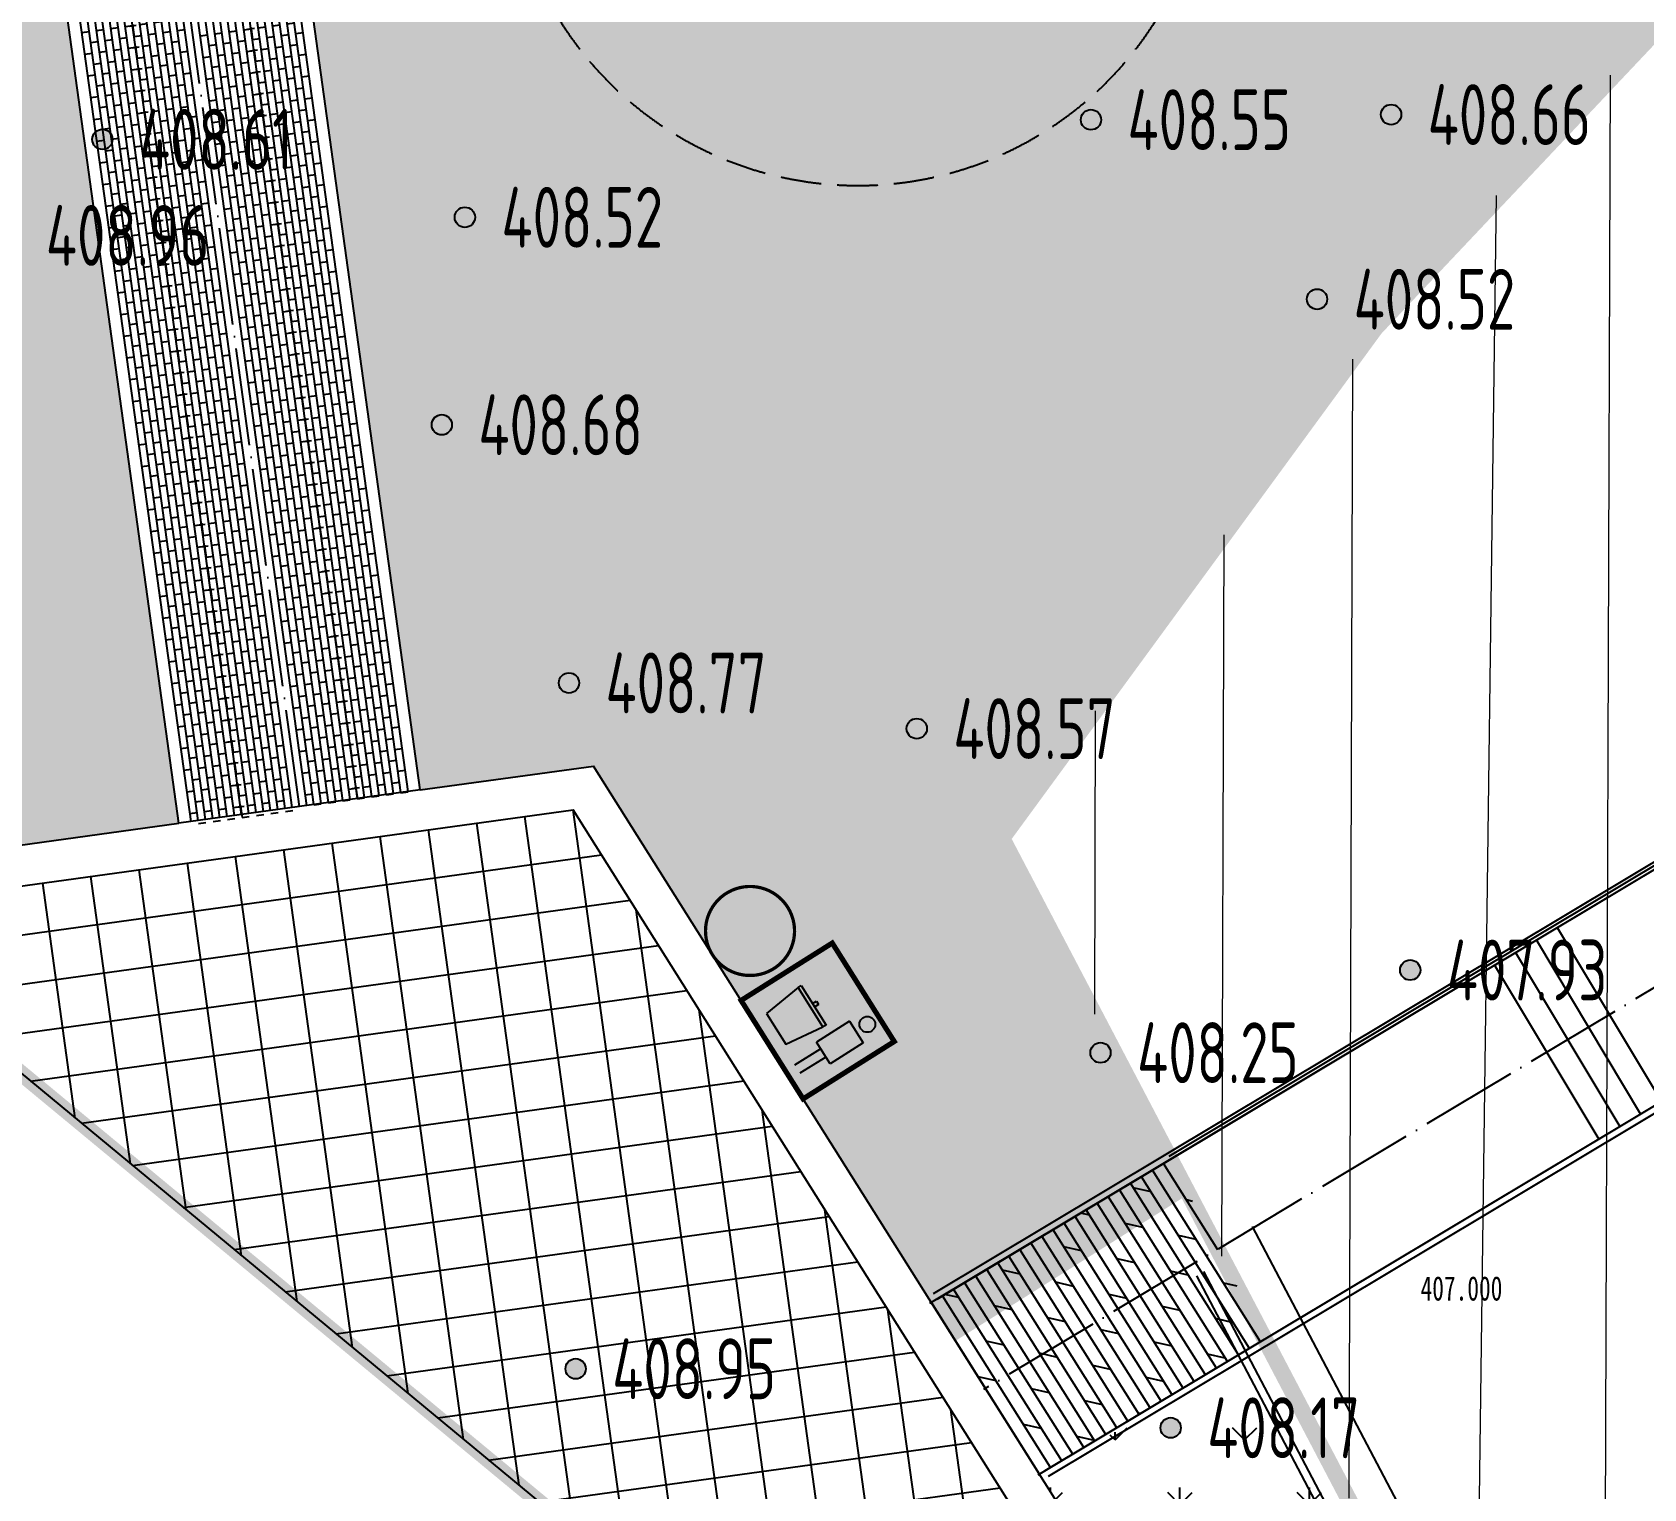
# Model space of a CAD drawing. Header units: millimetres. Extents: x 387826 to 388039216, y 3325062 to 3325368396.
# Drawn here: x 387562278 to 387582141, y 3324800474 to 3324818432 of the extents above; entities that cross this region are included whole.
import ezdxf
from ezdxf.enums import TextEntityAlignment as Align

# ---------------------------------------------------------------- set-up
doc = ezdxf.new("R2010")
doc.units = ezdxf.units.MM
doc.header["$LTSCALE"] = 1000
doc.header["$MEASUREMENT"] = 0
for name, pattern in [('000-Earth-MSCQ（不打印）$0$DIVIDE2', [0.625, 0.25, -0.125, 0, -0.125, 0, -0.125]), ('000-古城墙保护(不打印)$0$DASH', [0.35, 0.25, -0.1]), ('ACAD_ISO04W100', [30, 24, -3, 0, -3]), ('DASH', [0.35, 0.25, -0.1]), ('DIVIDE2', [0.625, 0.25, -0.125, 0, -0.125, 0, -0.125])]:
    doc.linetypes.add(name, pattern=pattern)
for name, color, linetype in [('0 Plan-Furniture', 215, 'Continuous'), ('0 Plan-Green C2', 75, 'DASH'), ('0 Plan-Green Hatch', 76, 'Continuous'), ('0 Plan-Hatch 1', 8, 'Continuous'), ('0 Plan-Pavedivide', 15, 'Continuous'), ('0 Plan-Road 2', 40, 'Continuous'), ('0 Plan-Wall 1', 32, 'Continuous'), ('0-SITE', 7, 'Continuous'), ('000-Earth-MSCQ（不打印）$0$0-SITE', 7, 'Continuous'), ('000-Earth-MSCQ（不打印）$0$0NT-Redline', 1, '000-Earth-MSCQ（不打印）$0$DIVIDE2'), ('000-Earth-MSCQ（不打印）$0$GCD', 251, 'Continuous'), ('000-Earth-MSCQ（不打印）$0$RD-红线', 7, 'Continuous'), ('000-古城墙保护(不打印)$0$0-文物遗址', 8, 'Continuous'), ('000-古城墙保护(不打印)$0$PUB_TEXT', 2, 'Continuous'), ('0NT-Center', 1, 'ACAD_ISO04W100'), ('0NT-Redline', 1, 'DIVIDE2')]:
    doc.layers.add(name, color=color, linetype=linetype)
doc.layers.add('000-古城墙保护(不打印)$0$0-中实线', color=5, linetype='Continuous', lineweight=30)
doc.layers.add('000-古城墙保护(不打印)$0$0-遗址公园', color=8, linetype='Continuous', lineweight=5)
doc.layers.add('0NT-辅助线（不打印）', color=157, linetype='Continuous', plot=False)
doc.styles.add('000-Earth-MSCQ（不打印）$0$HZ', font='gbenor.shx', dxfattribs={"width": 0.8, "bigfont": 'hztxt.shx'})
doc.styles.add('000-古城墙保护(不打印)$0$_TCH_DIM', font='', dxfattribs={"width": 0.75})
doc.styles.get('000-古城墙保护(不打印)$0$_TCH_DIM').set_extended_font_data('SimSun')
pattern_1 = [(90, (387910883.5935059, 3325096422.695915), (-798.2363799999999, 798.23638), [211.664528, -1384.80812]), (45, (387910883.5935059, 3325096422.695915), (-798.2369240652082, 798.2369240652083), [211.664528, -917.2129199999998]), (135, (387910883.5935059, 3325096422.695915), (-798.2369240652083, -798.2369240652082), [211.664528, -917.2129199999998])]

# ---------------------------------------------------------------- blocks, each defined once
blk = doc.blocks.new('GZF')
at = {"layer": '0 Plan-Hatch 1', "ltscale": 10}
for p, q in [((0, 630.0000009536743), (0, 540.0000004768372)), ((-135, 540.0000009536743), (-135, 450.0000004768372)), ((0, 450.0000009536743), (0, 360.0000004768372)), ((-135, 360.0000009536743), (-135, 270.0000004768372)), ((0, 270.0000009536743), (0, 180.0000004768372)), ((-135, 180.0000009536743), (-135, 90.00000047683716)), ((-135, 9.5367431640625e-07), (-135, -89.99999952316284)), ((0, 90.00000095367432), (0, 4.76837158203125e-07)), ((-135, -179.9999990463257), (-135, -269.9999995231628)), ((-135, -359.9999990463257), (-135, -449.9999995231628)), ((0, -269.9999990463257), (0, -359.9999995231628)), ((-135, -539.9999990463257), (-135, -629.9999995231628)), ((0, -449.9999990463257), (0, -539.9999995231628))]:
    blk.add_line(p, q, dxfattribs=at)
at = {"layer": '0NT-辅助线（不打印）', "ltscale": 10}
for p, q in [((0, 4.76837158203125e-07), (-135.0000000596046, 4.291534423828125e-06)), ((0, 44.99999952316284), (0, -45)), ((0, -89.99999904632568), (0, -179.9999995231628))]:
    blk.add_line(p, q, dxfattribs=at)
blk.add_circle((0, 9.5367431640625e-07), 9.101957738399506, dxfattribs=at)
blk = doc.blocks.new('000-Earth-MSCQ（不打印）$0$gc200')
h = blk.add_hatch(color=256)
edge = h.paths.add_edge_path()
edge.add_arc((0, -5.551115123125783e-17), 0.2500000000000001, 0, 360)
blk.add_circle((0, -5.551115123125783e-17), 0.2500000000000001)
blk = doc.blocks.new('000-古城墙保护(不打印)')
at = {"layer": '000-古城墙保护(不打印)$0$0-遗址公园', "ltscale": 10}
h = blk.add_hatch(dxfattribs=at)
h.set_pattern_fill('ANSI31', color=256, scale=1000, angle=45)
h.set_pattern_definition([(90, (0, 0), (-1587.5, 3.410605131648481e-13), [])])
h.paths.add_polyline_path([(387757359.0947723, 3325075809.713597), (387738724.4244739, 3325053061.984234), (387736658.1743807, 3325052379.78923), (387732792.6573083, 3325048405.001884), (387731947.0142126, 3325045521.987648), (387727149.4825557, 3325038560.592924), (387719871.0797174, 3325030254.454775), (387713118.2314355, 3325024325.69877), (387708971.7085958, 3325021538.001345), (387707653.8317035, 3325021090.344965), (387703723.9723286, 3325018966.972815), (387699100.568572, 3325013213.602733), (387687666.4612417, 3324991573.488757), (387692670.727551, 3324988471.826824), (387679274.3591145, 3324966056.084505), (387674562.7421811, 3324955273.126987), (387666293.4541245, 3324933025.957672), (387659029.9602896, 3324926312.71594), (387654773.5217602, 3324915935.552797), (387653675.5063087, 3324913098.933503), (387637326.4545517, 3324880090.8987), (387635096.1587876, 3324877614.537973), (387623173.1089031, 3324853940.873659), (387618974.5280727, 3324854570.405108), (387618467.4666205, 3324854646.433447), (387616794.0523977, 3324854897.343677), (387614410.7432887, 3324846804.212917), (387608979.9761084, 3324853035.612696), (387591571.0079994, 3324839024.665925), (387597082.2925069, 3324832681.257929), (387596624.9883792, 3324831149.830627), (387596217.2465154, 3324828960.946196), (387596137.9493979, 3324826850.101176), (387592355.8457829, 3324826109.515459), (387589540.6215926, 3324824522.451866), (387587163.8655038, 3324822803.372842), (387586055.6074455, 3324821918.786967), (387585231.4443963, 3324821255.000857), (387584550.0445382, 3324820637.821306), (387583346.0658892, 3324819564.06669), (387582101.748941, 3324818264.712243), (387581660.7870961, 3324817834.250378), (387580072.9664811, 3324816151.399981), (387578832.7454951, 3324814781.869411), (387574234.0934268, 3324808493.876336), (387581064.1902614, 3324795503.282484), (387625164.6542816, 3324801283.597979), (387647357.6289114, 3324804778.450835), (387650612.9223155, 3324805405.261792), (387669114.9930122, 3324840920.415754), (387680400.2783, 3324864357.77844), (387687151.7701302, 3324878135.082248), (387696416.7806178, 3324893470.850236), (387704777.6824126, 3324910959.142838), (387717019.7699698, 3324940445.653564), (387740572.7504223, 3324978958.777964), (387755268.3394005, 3325000951.822409), (387771548.7019364, 3325023669.528487), (387793342.0856335, 3325051694.76609), (387797120.7662015, 3325056480.602365), (387804700.2713755, 3325067831.608256), (387805755.9865897, 3325069417.217034), (387833928.9732663, 3325110050.599823), (387835462.2759447, 3325113721.162718), (387834644.166247, 3325114126.806136), (387838641.1926514, 3325123620.01257), (387831833.5364649, 3325125881.193801), (387835204.3103971, 3325131614.601018), (387828520.3367395, 3325134527.940866), (387822745.7363685, 3325138082.078876), (387820720.6784263, 3325136746.002098), (387818437.9572816, 3325135239.926322), (387814960.6972696, 3325132945.727099), (387810414.9791779, 3325129946.589023), (387806089.169805, 3325135647.314827), (387803914.3516228, 3325131741.76694), (387790508.0000313, 3325108476.776886), (387782804.3222916, 3325111884.500767), (387777519.6903973, 3325113033.773239), (387770432.0206335, 3325107829.881072), (387767032.2047279, 3325098401.675082), (387768071.4313482, 3325098008.812484), (387766664.4412394, 3325095979.536411), (387763567.2492012, 3325091306.558766), (387765030.6402054, 3325091176.180011)])
at = {"layer": '000-古城墙保护(不打印)$0$0-中实线', "color": 3, "linetype": '000-古城墙保护(不打印)$0$DASH', "lineweight": -2, "flags": 128}
blk.add_lwpolyline([(387757359.0947723, 3325075809.713597, 100, 100, 0), (387738724.4244739, 3325053061.984234, 100, 100, 0), (387736658.1743807, 3325052379.78923, 100, 100, 0), (387732792.6573083, 3325048405.001884, 100, 100, 0), (387731947.0142126, 3325045521.987648, 100, 100, 0), (387727149.4825557, 3325038560.592924, 100, 100, 0), (387719871.0797174, 3325030254.454775, 100, 100, 0), (387713118.2314355, 3325024325.69877, 100, 100, 0), (387708971.7085958, 3325021538.001345, 100, 100, 0), (387707653.8317035, 3325021090.344965, 100, 100, 0), (387703723.9723286, 3325018966.972815, 100, 100, 0), (387699100.568572, 3325013213.602733, 100, 100, 0), (387687666.4612417, 3324991573.488757, 100, 100, 0), (387692670.727551, 3324988471.826824, 100, 100, 0), (387679274.3591145, 3324966056.084505, 100, 100, 0), (387674562.7421811, 3324955273.126987, 100, 100, 0), (387666293.4541245, 3324933025.957672, 100, 100, 0), (387659029.9602896, 3324926312.71594, 100, 100, 0), (387654773.5217602, 3324915935.552797, 100, 100, 0), (387653675.5063087, 3324913098.933503, 100, 100, 0), (387637326.4545517, 3324880090.8987, 100, 100, 0), (387635096.1587448, 3324877614.537993, 100, 100, 0), (387635096.1587876, 3324877614.537973, 100, 100, 0), (387623173.1089031, 3324853940.873659, 100, 100, 0), (387618974.5280727, 3324854570.405108, 100, 100, 0), (387618467.4666205, 3324854646.433447, 100, 100, 0), (387616794.0523977, 3324854897.343677, 100, 100, 0), (387614410.7432887, 3324846804.212917, 100, 100, 0), (387608979.9761084, 3324853035.612696, 100, 100, 0), (387591571.0079994, 3324839024.665925, 100, 100, 0), (387597082.2925069, 3324832681.257929, 100, 100, 0), (387596624.9883792, 3324831149.830627, 100, 100, 0), (387596217.2465154, 3324828960.946196, 100, 100, 0), (387596137.9493979, 3324826850.101176, 100, 100, 0), (387592355.8457829, 3324826109.515459, 100, 100, 0), (387589540.6215926, 3324824522.451866, 100, 100, 0), (387587163.8655038, 3324822803.372842, 100, 100, 0), (387586055.6074455, 3324821918.786967, 100, 100, 0), (387585231.4443963, 3324821255.000857, 100, 100, 0), (387584550.0445382, 3324820637.821306, 100, 100, 0), (387583346.0658892, 3324819564.06669, 100, 100, 0), (387582101.748941, 3324818264.712243, 100, 100, 0), (387581660.7870961, 3324817834.250378, 100, 100, 0), (387580072.9664811, 3324816151.399981, 100, 100, 0), (387578832.7454951, 3324814781.869411, 100, 100, 0), (387574234.0934268, 3324808493.876336, 100, 100, 0), (387581064.1902614, 3324795503.282484, 100, 100, 0), (387581064.1902614, 3324795503.282484, 100, 100, 0), (387581064.1902614, 3324795503.282484, 100, 100, 0), (387581064.1902614, 3324795503.282484, 100, 100, 0), (387581064.1902614, 3324795503.282484, 100, 100, 0), (387581064.1902614, 3324795503.282484, 100, 100, 0), (387581064.1902614, 3324795503.282484, 100, 100, 0), (387581064.1902614, 3324795503.282484, 100, 100, 0), (387581064.1902614, 3324795503.282484, 100, 100, 0), (387625164.6542816, 3324801283.597979, 100, 100, 0), (387625164.6542816, 3324801283.597979, 100, 100, 0), (387625164.6542816, 3324801283.597979, 100, 100, 0), (387625164.6542816, 3324801283.597979, 100, 100, 0), (387625164.6542816, 3324801283.597979, 100, 100, 0), (387625164.6542816, 3324801283.597979, 100, 100, 0), (387625164.6542816, 3324801283.597979, 100, 100, 0), (387647357.6289114, 3324804778.450835, 100, 100, 0), (387650612.9223155, 3324805405.261792, 100, 100, 0), (387669114.9930122, 3324840920.415754, 100, 100, 0), (387680400.2783, 3324864357.77844, 100, 100, 0), (387687151.7701302, 3324878135.082248, 100, 100, 0), (387696416.7806178, 3324893470.850236, 100, 100, 0), (387704777.6824126, 3324910959.142838, 100, 100, 0), (387717019.7699698, 3324940445.653564, 100, 100, 0), (387740572.7504223, 3324978958.777964, 100, 100, 0), (387755268.3394005, 3325000951.822409, 100, 100, 0), (387771548.7019364, 3325023669.528487, 100, 100, 0), (387793342.0856335, 3325051694.76609, 100, 100, 0), (387797120.7662015, 3325056480.602365, 100, 100, 0), (387804700.2713755, 3325067831.608256, 100, 100, 0), (387805755.9865897, 3325069417.217034, 100, 100, 0), (387833928.9732663, 3325110050.599823, 100, 100, 0), (387835462.2759447, 3325113721.162718, 100, 100, 0), (387834644.166247, 3325114126.806136, 100, 100, 0), (387838641.1926514, 3325123620.01257, 100, 100, 0), (387831833.5364649, 3325125881.193801, 100, 100, 0), (387835204.3103971, 3325131614.601018, 100, 100, 0), (387828520.3367395, 3325134527.940866, 100, 100, 0), (387822745.7363685, 3325138082.078876, 100, 100, 0), (387820720.6784263, 3325136746.002098, 100, 100, 0), (387818437.9572816, 3325135239.926322, 100, 100, 0), (387814960.6972696, 3325132945.727099, 100, 100, 0), (387810414.9791779, 3325129946.589023, 100, 100, 0), (387806089.169805, 3325135647.314827, 100, 100, 0), (387803914.3516228, 3325131741.76694, 100, 100, 0), (387790508.0000313, 3325108476.776886, 100, 100, 0), (387782804.3222916, 3325111884.500767, 100, 100, 0), (387777519.6903973, 3325113033.773239, 100, 100, 0), (387777519.6903973, 3325113033.773239, 100, 100, 0), (387770432.0206335, 3325107829.881072, 100, 100, 0), (387767032.2047279, 3325098401.675082, 100, 100, 0), (387768071.4313482, 3325098008.812484, 100, 100, 0), (387766664.4412394, 3325095979.536411, 100, 100, 0), (387763567.2492012, 3325091306.558766, 100, 100, 0), (387765030.6402054, 3325091176.180011, 100, 100, 0), (387757359.0947688, 3325075809.7136, 0, 0, 0)], format="xyseb", dxfattribs=at)
at = {"layer": '000-古城墙保护(不打印)$0$0-文物遗址'}
for p, q in [((387594591.6436628, 3324815539.497272), (387576286.7612661, 3324804570.028125)), ((387594354.1628211, 3324815443.815885), (387573384.2796019, 3324802877.305922)), ((387594434.3399312, 3324815398.598217), (387573425.7201065, 3324802808.874774)), ((387581074.6428599, 3324807392.603877), (387582359.7225891, 3324805248.176194)), ((387585638.34263, 3324807212.937322), (387574760.550558, 3324800694.260941)), ((387580817.3115379, 3324807238.39431), (387582102.3912671, 3324805093.966626)), ((387585610.8434954, 3324807103.193084), (387574801.6731094, 3324800625.639255)), ((387580559.980216, 3324807084.184742), (387581845.0599452, 3324804939.757059)), ((387580302.648894, 3324806929.975174), (387581587.7286232, 3324804785.547491))]:
    blk.add_line(p, q, dxfattribs=at)
at = {"layer": '000-古城墙保护(不打印)$0$0-文物遗址', "elevation": 60.08985425031995}
for points in [[(387576626.764903, 3324803100.508938), (387580834.7929778, 3324795096.993767), (387625006.001571, 3324800886.581861), (387650553.8851675, 3324805110.055647), (387656932.8890018, 3324817364.328588), (387655815.5976285, 3324818072.502784)], [(387576712.6758493, 3324803151.992332), (387580890.8803262, 3324795205.200551), (387624991.3443465, 3324800985.516046), (387650488.2622358, 3324805200.564385), (387656801.7791853, 3324817329.034899), (387655765.2028734, 3324817992.994613)]]:
    blk.add_lwpolyline(points, dxfattribs=at)
at = {"layer": '000-古城墙保护(不打印)$0$0-文物遗址'}
blk.add_lwpolyline([(387577315.5405161, 3324803707.491236), (387581344.6270036, 3324796044.316405), (387625091.3681591, 3324801778.268901), (387650333.4575124, 3324805951.190008), (387656319.5400379, 3324817450.648389)], dxfattribs=at)
at = {"layer": '000-古城墙保护(不打印)$0$PUB_TEXT', "color": 7, "style": '000-古城墙保护(不打印)$0$_TCH_DIM', "width": 0.7058823529411765}
blk.add_text('407.000', height=300, dxfattribs=at).set_placement((387579389.6108669, 3324802794.75298))
blk = doc.blocks.new('000-Earth-MSCQ（不打印）')
at = {"layer": '000-Earth-MSCQ（不打印）$0$0NT-Redline', "ltscale": 2, "const_width": 200, "flags": 128}
blk.add_lwpolyline([(387727149.4825557, 3325038560.592924), (387731947.0142126, 3325045521.987648), (387732792.6573083, 3325048405.001884), (387736658.1743807, 3325052379.78923), (387738724.4244739, 3325053061.984234), (387755596.1018205, 3325073700.059758), (387757359.0947688, 3325075809.7136), (387765030.6402072, 3325091176.180011), (387763567.2492012, 3325091306.558766), (387766674.337022, 3325095972.792977), (387768081.4052746, 3325098002.014859), (387742438.6760667, 3325107400.763708), (387733961.5785927, 3325100494.698361), (387710761.231333, 3325103572.736491), (387709168.3897078, 3325096153.148317), (387707062.2413754, 3325086342.534989), (387667982.0617363, 3325089797.858), (387659067.3069954, 3324989865.874971, -0.3880352161093213), (387611315.7347962, 3324946127.482426), (387565969.8755592, 3324946071.837695), (387555981.1851755, 3324936058.587022), (387556068.3119223, 3324865034.573729), (387556222.5907296, 3324859820.499155), (387559227.6760936, 3324808007.561276), (387571720.0951502, 3324797668.302474), (387579380.5094883, 3324798671.636723), (387574232.9176292, 3324808494.544042), (387578831.8118677, 3324814782.360008), (387583345.3164175, 3324819564.383466), (387587163.2407904, 3324822803.542583), (387589540.0630832, 3324824522.530071), (387592355.3483933, 3324826109.485243), (387596137.4805197, 3324826849.925302), (387597082.0482001, 3324832681.045681), (387591571.0080042, 3324839024.665925), (387608980.5156887, 3324853034.942226), (387614410.7432887, 3324846804.212917), (387614513.8871819, 3324846802.658479), (387616794.6636751, 3324854896.372271), (387623173.6833379, 3324853939.656582), (387635096.1587876, 3324877614.537973), (387637326.4545873, 3324880090.89868), (387648092.625536, 3324901769.250156), (387653675.5063087, 3324913098.933503), (387659029.9602896, 3324926312.71594), (387666293.4541628, 3324933025.957657), (387674562.7421811, 3324955273.126987), (387674698.8546848, 3324955833.61237), (387679274.3591145, 3324966056.084505), (387692670.727551, 3324988471.826824), (387687672.3361686, 3324991569.787791), (387699107.2769016, 3325013209.461398), (387703730.9022322, 3325018962.653418), (387707660.8433574, 3325021085.874216), (387708978.7375107, 3325021533.479846), (387713125.3676936, 3325024321.017564), (387719878.4443215, 3325030249.513507)], format="xyb", close=True, dxfattribs=at)
at = {"layer": '000-Earth-MSCQ（不打印）$0$RD-红线', "color": 1, "ltscale": 10, "flags": 128}
blk.add_lwpolyline([(387559227.6760303, 3324808007.561317), (387571822.2941163, 3324797583.718238)], dxfattribs=at)
at = {"layer": '000-Earth-MSCQ（不打印）$0$0-SITE', "ltscale": 10}
blk.add_blockref('000-古城墙保护(不打印)', (0, 0), dxfattribs=at)
at = {"layer": '000-Earth-MSCQ（不打印）$0$GCD', "linetype": 'Continuous'}
ref = blk.add_blockref('000-Earth-MSCQ（不打印）$0$gc200', (387575327.2, 3324817353.2), dxfattribs=dict(at, xscale=500, yscale=500, zscale=500))
ref.add_attrib('height', '408.55', dxfattribs={"linetype": 'Continuous', "height": 750, "style": '000-Earth-MSCQ（不打印）$0$HZ', "width": 0.8}).set_placement((387575777.2, 3324817353.2), align=Align.MIDDLE_LEFT)
ref = blk.add_blockref('000-Earth-MSCQ（不打印）$0$gc200', (387579026.7, 3324817416.3), dxfattribs=dict(at, xscale=500, yscale=500, zscale=500))
ref.add_attrib('height', '408.66', dxfattribs={"linetype": 'Continuous', "height": 750, "style": '000-Earth-MSCQ（不打印）$0$HZ', "width": 0.8}).set_placement((387579476.7, 3324817416.3), align=Align.MIDDLE_LEFT)
ref = blk.add_blockref('000-Earth-MSCQ（不打印）$0$gc200', (387563143, 3324817111.2), dxfattribs=dict(at, xscale=500, yscale=500, zscale=500))
ref.add_attrib('height', '408.61', dxfattribs={"linetype": 'Continuous', "height": 750, "style": '000-Earth-MSCQ（不打印）$0$HZ', "width": 0.8}).set_placement((387563593, 3324817111.2), align=Align.MIDDLE_LEFT)
ref = blk.add_blockref('000-Earth-MSCQ（不打印）$0$gc200', (387567611.2, 3324816150.1), dxfattribs=dict(at, xscale=500, yscale=500, zscale=500))
ref.add_attrib('height', '408.52', dxfattribs={"linetype": 'Continuous', "height": 750, "style": '000-Earth-MSCQ（不打印）$0$HZ', "width": 0.8}).set_placement((387568061.2, 3324816150.1), align=Align.MIDDLE_LEFT)
ref = blk.add_blockref('000-Earth-MSCQ（不打印）$0$gc200', (387561995.4, 3324815927), dxfattribs=dict(at, xscale=500, yscale=500, zscale=500))
ref.add_attrib('height', '408.96', dxfattribs={"linetype": 'Continuous', "height": 750, "style": '000-Earth-MSCQ（不打印）$0$HZ', "width": 0.8}).set_placement((387562445.4, 3324815927), align=Align.MIDDLE_LEFT)
ref = blk.add_blockref('000-Earth-MSCQ（不打印）$0$gc200', (387578113.9, 3324815139.7), dxfattribs=dict(at, xscale=500, yscale=500, zscale=500))
ref.add_attrib('height', '408.52', dxfattribs={"linetype": 'Continuous', "height": 750, "style": '000-Earth-MSCQ（不打印）$0$HZ', "width": 0.8}).set_placement((387578563.9, 3324815139.7), align=Align.MIDDLE_LEFT)
ref = blk.add_blockref('000-Earth-MSCQ（不打印）$0$gc200', (387567326.4, 3324813592.1), dxfattribs=dict(at, xscale=500, yscale=500, zscale=500))
ref.add_attrib('height', '408.68', dxfattribs={"linetype": 'Continuous', "height": 750, "style": '000-Earth-MSCQ（不打印）$0$HZ', "width": 0.8}).set_placement((387567776.4, 3324813592.1), align=Align.MIDDLE_LEFT)
ref = blk.add_blockref('000-Earth-MSCQ（不打印）$0$gc200', (387568893.6, 3324810408.8), dxfattribs=dict(at, xscale=500, yscale=500, zscale=500))
ref.add_attrib('height', '408.77', dxfattribs={"linetype": 'Continuous', "height": 750, "style": '000-Earth-MSCQ（不打印）$0$HZ', "width": 0.8}).set_placement((387569343.6, 3324810408.8), align=Align.MIDDLE_LEFT)
ref = blk.add_blockref('000-Earth-MSCQ（不打印）$0$gc200', (387573180.7, 3324809845.8), dxfattribs=dict(at, xscale=500, yscale=500, zscale=500))
ref.add_attrib('height', '408.57', dxfattribs={"linetype": 'Continuous', "height": 750, "style": '000-Earth-MSCQ（不打印）$0$HZ', "width": 0.8}).set_placement((387573630.7, 3324809845.8), align=Align.MIDDLE_LEFT)
ref = blk.add_blockref('000-Earth-MSCQ（不打印）$0$gc200', (387579262.5, 3324806869.3), dxfattribs=dict(at, xscale=500, yscale=500, zscale=500))
ref.add_attrib('height', '407.93', dxfattribs={"linetype": 'Continuous', "height": 750, "style": '000-Earth-MSCQ（不打印）$0$HZ', "width": 0.8}).set_placement((387579712.5, 3324806869.3), align=Align.MIDDLE_LEFT)
ref = blk.add_blockref('000-Earth-MSCQ（不打印）$0$gc200', (387575445.1, 3324805850.2), dxfattribs=dict(at, xscale=500, yscale=500, zscale=500))
ref.add_attrib('height', '408.25', dxfattribs={"linetype": 'Continuous', "height": 750, "style": '000-Earth-MSCQ（不打印）$0$HZ', "width": 0.8}).set_placement((387575895.1, 3324805850.2), align=Align.MIDDLE_LEFT)
ref = blk.add_blockref('000-Earth-MSCQ（不打印）$0$gc200', (387568976, 3324801953.3), dxfattribs=dict(at, xscale=500, yscale=500, zscale=500))
ref.add_attrib('height', '408.95', dxfattribs={"linetype": 'Continuous', "height": 750, "style": '000-Earth-MSCQ（不打印）$0$HZ', "width": 0.8}).set_placement((387569426.0000001, 3324801953.3), align=Align.MIDDLE_LEFT)
ref = blk.add_blockref('000-Earth-MSCQ（不打印）$0$gc200', (387576309.7, 3324801225.6), dxfattribs=dict(at, xscale=500, yscale=500, zscale=500))
ref.add_attrib('height', '408.17', dxfattribs={"linetype": 'Continuous', "height": 750, "style": '000-Earth-MSCQ（不打印）$0$HZ', "width": 0.8}).set_placement((387576759.7, 3324801225.6), align=Align.MIDDLE_LEFT)
blk = doc.blocks.new('fsdeghfgjfg')
at = {"layer": '0 Plan-Furniture'}
for p, q in [((481422.0104726141, 3490948.201271868), (481422.5052769388, 3490948.201294146)), ((481422.0104726141, 3490948.201271868), (481422.0105066623, 3490947.445009573)), ((481422.5052769388, 3490948.201294146), (481422.5053109869, 3490947.44503185)), ((481420.93110653, 3490947.778263784), (481421.8305891898, 3490947.77830428)), ((481420.9311096692, 3490947.708537716), (481420.93110653, 3490947.778263784)), ((481421.3430499425, 3490947.864711008), (481421.4199289019, 3490947.86471447)), ((481421.3430538336, 3490947.778282331), (481421.3430499425, 3490947.864711008)), ((481421.4199289019, 3490947.86471447), (481421.4199327931, 3490947.778285792)), ((481421.8305891898, 3490947.77830428), (481421.830592329, 3490947.708578212)), ((481422.5053109869, 3490947.44503185), (481422.0105066623, 3490947.445009573)), ((481422.1604759517, 3490946.858928958), (481422.160449565, 3490947.445016324)), ((481422.3493834257, 3490947.44502483), (481422.3494098123, 3490946.858937464))]:
    blk.add_line(p, q, dxfattribs=at)
at = {"layer": '0 Plan-Furniture', "const_width": 0.1}
blk.add_lwpolyline([(481420.5576483212, 3490948.720909328), (481420.5577417252, 3490946.646265627), (481422.7990485331, 3490946.646366535), (481422.7989551292, 3490948.721010235)], close=True, dxfattribs=at)
at = {"layer": '0 Plan-Furniture'}
blk.add_lwpolyline([(481421.0310007501, 3490946.929665298), (481421.7299928516, 3490946.929696769), (481421.8298137996, 3490947.708578177), (481420.9311096692, 3490947.708537716)], close=True, dxfattribs=at)
blk.add_circle((481422.2442616898, 3490948.458704368), 0.1524818489228128, dxfattribs=at)
blk = doc.blocks.new('简介介绍牌')
at = {"layer": '0 Plan-Furniture', "const_width": 80}
blk.add_lwpolyline([(1097.551816701889, 1097.551816940308, 1), (-1097.551816761494, 1097.551816940308, 1), (1097.551816701889, 1097.551816940308, 1)], format="xyb", dxfattribs=at)

msp = doc.modelspace()

# ---------------------------------------------------------------- hatches: boundary and pattern name
at = {"layer": '0 Plan-Green Hatch', "ltscale": 10}
h = msp.add_hatch(dxfattribs=at)
h.set_pattern_fill('GRASS', color=256, scale=400, double=1)
h.set_pattern_definition(pattern_1)
edge = h.paths.add_edge_path()
edge.add_line((387564086.8344178, 3324808678.800298), (387562589.6163356, 3324819517.294517))
edge.add_arc((387605680.4219431, 3324825469.812646), 43499.99999974993, 114.11346946613901, 187.8650025794132, ccw=False)
edge.add_arc((387581780.5377051, 3324878864.993055), 14999.99792741948, 294.1134694825049, 372.9095372634073)
edge.add_line((387596401.395973, 3324882216.178118), (387591598.4141135, 3324881444.393431))
edge.add_arc((387632665.6745943, 3324896181.362542), 43631.38941143492, 171.4450994506977, 199.7405030781659, ccw=False)
edge.add_line((387589519.737661, 3324902671.837727), (387585471.7750569, 3324902671.837725))
edge.add_line((387585471.7750569, 3324902671.837725), (387585471.7750575, 3324896071.837725))
edge.add_line((387585471.7750575, 3324896071.837725), (387583771.2061465, 3324896071.837726))
edge.add_line((387583771.2061465, 3324896071.837726), (387583771.7750568, 3324893071.837725))
edge.add_line((387583771.7750568, 3324893071.837725), (387584321.7691975, 3324893071.837725))
edge.add_line((387584321.7691975, 3324893071.837725), (387584321.7691975, 3324886221.837725))
edge.add_line((387584321.7691975, 3324886221.837725), (387575071.7750568, 3324886221.837725))
edge.add_line((387575071.7750568, 3324886221.837725), (387575071.7750568, 3324893071.837726))
edge.add_line((387575071.7750568, 3324893071.837726), (387576921.7750567, 3324893071.837725))
edge.add_line((387576921.7750567, 3324893071.837725), (387576921.7750567, 3324896071.837725))
edge.add_line((387576921.7750567, 3324896071.837725), (387573921.7750568, 3324896071.837725))
edge.add_line((387573921.7750568, 3324896071.837725), (387573921.7750568, 3324902671.837725))
edge.add_line((387573921.7750568, 3324902671.837725), (387563511.7750573, 3324902671.837725))
edge.add_line((387563511.7750573, 3324902671.837725), (387563511.7750572, 3324906271.837728))
edge.add_line((387563511.7750572, 3324906271.837728), (387558011.7750598, 3324906271.837728))
edge.add_line((387558011.7750598, 3324906271.837728), (387558011.7750579, 3324931571.837728))
edge.add_line((387558011.7750579, 3324931571.837728), (387563511.7750573, 3324931571.837729))
edge.add_line((387563511.7750573, 3324931571.837729), (387563511.7750573, 3324932400.198334))
edge.add_line((387563511.7750573, 3324932400.198334), (387563835.6215441, 3324932724.841094))
edge.add_line((387563835.6215441, 3324932724.841094), (387559941.7617906, 3324936609.150068))
edge.add_line((387559941.7617906, 3324936609.150068), (387565450.4181589, 3324942131.351175))
edge.add_line((387565450.4181589, 3324942131.351175), (387569344.2779095, 3324938247.042197))
edge.add_line((387569344.2779095, 3324938247.042197), (387569668.2767904, 3324938571.837728))
edge.add_line((387569668.2767904, 3324938571.837728), (387569853.3400446, 3324938571.837729))
edge.add_line((387569853.3400446, 3324938571.837729), (387569853.3400441, 3324944071.837729))
edge.add_line((387569853.3400441, 3324944071.837729), (387580153.3400453, 3324944071.837728))
edge.add_line((387580153.3400453, 3324944071.837728), (387580153.3400444, 3324938571.837729))
edge.add_line((387580153.3400444, 3324938571.837729), (387580503.3400441, 3324938571.837729))
edge.add_arc((387564914.2130557, 3324960010.964717), 26507.67900640226, 306.0221897285143, 323.9778102701975)
edge.add_line((387586353.3400443, 3324944421.837729), (387586353.3400441, 3324946071.837729))
edge.add_line((387586353.3400441, 3324946071.837729), (387565969.8992068, 3324946071.837758))
edge.add_line((387565969.8992068, 3324946071.837758), (387555981.1851352, 3324936058.587054))
edge.add_line((387555981.1851352, 3324936058.587054), (387556082.6432843, 3324865034.57372))
edge.add_line((387556082.6432843, 3324865034.57372), (387556222.5906866, 3324859820.49919))
edge.add_line((387556222.5906866, 3324859820.49919), (387559227.676034, 3324808007.561311))
edge.add_line((387559227.676034, 3324808007.561311), (387564086.8344178, 3324808678.800298))
h = msp.add_hatch(dxfattribs=at)
h.set_pattern_fill('GRASS', color=256, scale=400, double=1)
h.set_pattern_definition(pattern_1)
edge = h.paths.add_edge_path()
edge.add_line((387597244.1012358, 3324869652.073418), (387615650.9033179, 3324860352.642957))
edge.add_line((387615650.9033179, 3324860352.642957), (387617347.0347105, 3324854765.800614))
edge.add_line((387617347.0347105, 3324854765.800614), (387614874.1121762, 3324850380.716658))
edge.add_line((387614874.1121762, 3324850380.716658), (387614171.6783034, 3324850776.953465))
edge.add_line((387614171.6783034, 3324850776.953465), (387612942.2259973, 3324848485.501198))
edge.add_line((387612942.2259973, 3324848485.501198), (387608980.5156365, 3324853034.942252))
edge.add_line((387608980.5156365, 3324853034.942252), (387591571.0079477, 3324839024.665954))
edge.add_line((387591571.0079477, 3324839024.665954), (387597082.0481482, 3324832681.045711))
edge.add_line((387597082.0481482, 3324832681.045711), (387596137.4804676, 3324826849.925329))
edge.add_line((387596137.4804676, 3324826849.925329), (387592355.3483337, 3324826109.485271))
edge.add_line((387592355.3483337, 3324826109.485271), (387587163.2407308, 3324822803.542613))
edge.add_line((387587163.2407308, 3324822803.542613), (387583345.3163654, 3324819564.383496))
edge.add_line((387583345.3163654, 3324819564.383496), (387578831.8118006, 3324814782.360039))
edge.add_line((387578831.8118006, 3324814782.360039), (387574232.9175696, 3324808494.544074))
edge.add_line((387574232.9175696, 3324808494.544074), (387576543.3730932, 3324804114.27661))
edge.add_line((387576543.3730932, 3324804114.27661), (387573657.4145355, 3324802297.433448))
edge.add_line((387573657.4145355, 3324802297.433448), (387569195.7554237, 3324809384.54122))
edge.add_line((387569195.7554237, 3324809384.54122), (387567058.6141148, 3324809089.318789))
edge.add_line((387567058.6141148, 3324809089.318789), (387565881.7944385, 3324817608.420587))
edge.add_line((387565881.7944385, 3324817608.420587), (387565561.3948045, 3324819927.821896))
edge.add_line((387565561.3948045, 3324819927.821896), (387568533.1745017, 3324820338.340388))
edge.add_arc((387605680.4207166, 3324825469.821534), 37500.00000137495, 127.8650025820148, 187.86500257961, ccw=False)
edge.add_line((387582662.8045762, 3324855074.539863), (387580821.3952854, 3324857442.917329))
edge.add_arc((387605680.011492, 3324825470.502886), 40499.21091855127, 114.11333840540269, 127.86513719353741, ccw=False)
edge.add_arc((387581780.6707457, 3324878864.848396), 17999.80292449688, 294.1132710674926, 329.2144355217576)
h = msp.add_hatch(dxfattribs=at)
h.set_pattern_fill('GRASS', color=256, scale=400, double=1)
h.set_pattern_definition(pattern_1)
h.paths.add_polyline_path([(387574722.9394993, 3324800604.903816), (387577463.3279589, 3324802330.103931), (387579428.9830625, 3324798579.136788), (387576259.3744332, 3324798164.358788)])
at = {"layer": '0 Plan-Hatch 1', "ltscale": 10}
h = msp.add_hatch(dxfattribs=at)
h.set_pattern_fill('_USER', color=256, scale=600, double=1, pattern_type=0)
h.set_pattern_definition([(7.865002568258824, (387568944.5333219, 3324808845.089616), (-82.1036982206078, 594.3559394323399), []), (97.86500256825882, (387568944.5333219, 3324808845.089616), (-594.3559394323399, -82.1036982206078), [])])
h.paths.add_polyline_path([(387559750.3077039, 3324807575.009055), (387568944.5333218, 3324808845.089618), (387575713.512548, 3324798092.926784), (387571822.294116, 3324797583.718238)])
h = msp.add_hatch(dxfattribs=at)
h.set_pattern_fill('DOLMIT', color=256, scale=200, angle=90, double=1)
h.set_pattern_definition([(122.1922952559809, (387575669.2874823, 3324802382.336451), (-134.3431956759966, -84.5751978305853), []), (167.1922952559809, (387575669.2874823, 3324802382.336451), (-99.53592774353777, -437.8364881281154), [224.504254, -449.0079999999999])])
h.paths.add_polyline_path([(387573360.1689222, 3324802769.592267), (387574692.3970116, 3324800653.418931), (387577470.4550197, 3324802318.21092), (387576306.7705746, 3324804535.386507)])

# ---------------------------------------------------------------- linework, layer by layer
at = {"layer": '0 Plan-Green C2', "ltscale": 2, "flags": 128}
msp.add_lwpolyline([(387577447.765166, 3324834691.474761, -0.1909834926130677), (387571809.4646462, 3324827258.357688, 0.2488346904671205), (387568126.4315658, 3324821094.600967, 0.8580319971884887), (387576513.0978187, 3324819365.202689, -0.1088326169600571), (387580457.9925899, 3324823349.598393, 0.009809994833488987)], format="xyb", dxfattribs=at)
at = {"layer": '0 Plan-Hatch 1', "ltscale": 10}
for points in [[(387566553.4115662, 3324809019.530645), (387565056.1922562, 3324819858.033752, -0.3333902236493872), (387588925.986135, 3324862901.212397, 0.3563391209209531), (387598851.6211477, 3324882670.007557, 0.3553818061212201)], [(387566642.5649571, 3324809031.8462), (387565145.345647, 3324819870.349307, -0.3333902236512866), (387588962.7551941, 3324862819.065965, 0.356339120932595), (387598939.46551, 3324882689.587342, 0.3553001593736672)], [(387566731.718348, 3324809044.161755), (387565234.499038, 3324819882.664862, -0.333390223649402), (387588999.5242531, 3324862736.919532, 0.356339120939037), (387599027.3098732, 3324882709.167126, 0.3552193498026582)], [(387566820.8717389, 3324809056.47731), (387565323.6524289, 3324819894.980417, -0.3333902236477554), (387589036.2933122, 3324862654.7731, 0.3563391209330423), (387599115.1542358, 3324882728.74691, 0.3551393645752774)], [(387565751.0310479, 3324808908.690652), (387564253.8117379, 3324819747.193759, -0.3333902236509332), (387588595.0646034, 3324863640.530285, 0.3563391208934886), (387598061.0218834, 3324882493.789499, 0.3562473384572732)], [(387565840.1844389, 3324808921.006207), (387564342.9651288, 3324819759.509315, -0.3333902236490884), (387588631.8336625, 3324863558.383853, 0.3563391208984543), (387598148.8662462, 3324882513.369283, 0.3560667479674735)], [(387565929.3378298, 3324808933.321762), (387564432.1185197, 3324819771.824869, -0.3333902236474768), (387588668.6027215, 3324863476.237421, 0.3563391209034825), (387598236.7106093, 3324882532.949068, 0.3559779088058513)], [(387566018.4912207, 3324808945.637317), (387564521.2719107, 3324819784.140424, -0.3333902236491018), (387588705.3717806, 3324863394.090989, 0.3563391209065338), (387598324.554972, 3324882552.528852, 0.3558900195938993)], [(387566107.6446116, 3324808957.952871), (387564610.4253016, 3324819796.455978, -0.333390223651218), (387588742.1408397, 3324863311.944557, 0.3563391209069822), (387598412.3993343, 3324882572.108636, 0.3558030651764693)], [(387566196.7980025, 3324808970.268426), (387564699.5786925, 3324819808.771533, -0.3333902236493578), (387588778.9098988, 3324863229.798125, 0.3563391209093292), (387598500.2436969, 3324882591.68842, 0.3557170307009666)], [(387566285.9513934, 3324808982.583981), (387564788.7320834, 3324819821.087088, -0.3333902236512407), (387588815.6789578, 3324863147.651693, 0.3563391209135175), (387598588.0880597, 3324882611.268205, 0.3556319016327754)], [(387566375.1047844, 3324808994.899536), (387564877.8854743, 3324819833.402643, -0.3333902236493724), (387588852.4480169, 3324863065.50526, 0.3563391209171277), (387598675.9324228, 3324882630.847989, 0.3555476637506709)], [(387566464.2581753, 3324809007.21509), (387564967.0388652, 3324819845.718197, -0.3333902236477403), (387588889.2170759, 3324862983.358829, 0.3563391209200024), (387598763.776785, 3324882650.427773, 0.3554643031310074)], [(387564413.7301843, 3324808723.957331), (387562916.5108742, 3324819562.460438, -0.3333902236535446), (387588043.5287171, 3324864872.726766, 0.3576311358317362), (387596727.9115957, 3324882268.645473, 0.3576311358317362)], [(387564502.8835751, 3324808736.272886), (387563005.6642651, 3324819574.775993, -0.3333902236553575), (387588080.2977762, 3324864790.580334, 0.3575247352280223), (387596816.9561297, 3324882282.953919, 0.3575247352280223)], [(387564592.0369661, 3324808748.58844), (387563094.817656, 3324819587.091547, -0.3333902236569445), (387588117.0668352, 3324864708.433902, 0.3574195790416662), (387596905.998517, 3324882297.262021, 0.3574195790416662)], [(387564681.190357, 3324808760.903995), (387563183.9710469, 3324819599.407102, -0.3333902236587722), (387588153.8358943, 3324864626.28747, 0.3573156455440328), (387596995.0387936, 3324882311.569783, 0.3573156455440328)], [(387564770.3437479, 3324808773.21955), (387563273.1244379, 3324819611.722657, -0.3333902236536079), (387588190.6049533, 3324864544.141038, 0.3572129135221406), (387597084.0769978, 3324882325.877212, 0.3572129135221406)], [(387564859.4971388, 3324808785.535105), (387563362.2778288, 3324819624.038212, -0.3333902236554362), (387588227.3740124, 3324864461.994606, 0.3571113622396416), (387597173.1131638, 3324882340.184314, 0.3571113622396416)], [(387564948.6505297, 3324808797.850659), (387563451.4312197, 3324819636.353766, -0.3333902236570369), (387588264.1430715, 3324864379.848174, 0.3570109714509225), (387597262.1473266, 3324882354.491093, 0.3570109714509225)], [(387565037.8039206, 3324808810.166214), (387563540.5846106, 3324819648.669321, -0.333390223655476), (387588300.9121305, 3324864297.701742, 0.3569117213590469), (387597351.1795207, 3324882368.797557, 0.3569117213590469)], [(387565126.9573116, 3324808822.481769), (387563629.7380015, 3324819660.984876, -0.3333902236573201), (387588337.6811897, 3324864215.55531, 0.3568135926270396), (387597440.2097789, 3324882383.103709, 0.3568135926270396)], [(387565216.1107025, 3324808834.797324), (387563718.8913924, 3324819673.300431, -0.3333902236557532), (387588374.4502487, 3324864133.408878, 0.3567165663113567), (387597529.2381346, 3324882397.409555, 0.3567165663113567)], [(387565305.2640934, 3324808847.112878), (387563808.0447834, 3324819685.615985, -0.3333902236573681), (387588411.2193078, 3324864051.262446, 0.3566206239652251), (387597618.2646179, 3324882411.715101, 0.3566206239652251)], [(387565394.4174843, 3324808859.428433), (387563897.1981742, 3324819697.93154, -0.3333902236557948), (387588447.9883668, 3324863969.116014, 0.3565257474957703), (387597707.2892616, 3324882426.020351, 0.3565257474957703)], [(387564324.5767933, 3324808711.641776), (387562827.3574833, 3324819550.144883, -0.3333902236586661), (387588006.759658, 3324864954.873199, 0.3578477597491423), (387596637.5542452, 3324882260.077172, 0.3578477597491423)]]:
    msp.add_lwpolyline(points, format="xyb", dxfattribs=at)
at = {"layer": '0 Plan-Pavedivide', "ltscale": 10}
for p, q in [((387564235.4234024, 3324808699.326221), (387562738.2040924, 3324819537.829329)), ((387567058.6141148, 3324809089.318788), (387564086.8344178, 3324808678.800296)), ((387559750.3077016, 3324807575.009054), (387568944.5333219, 3324808845.089617)), ((387577777.8100053, 3324794813.900262), (387568944.5333219, 3324808845.089617))]:
    msp.add_line(p, q, dxfattribs=at)
for points in [[(387566910.0251299, 3324809068.792864), (387565412.8058198, 3324819907.295971, -0.333390223649218), (387589073.0623713, 3324862572.626668, 0.4011622674447712), (387598382.9264823, 3324885421.148175, 0.3549300060489251)], [(387565661.8776571, 3324808896.375098), (387564164.658347, 3324819734.878205, -0.3333902236496441), (387588558.2955444, 3324863722.676717, 0.356247338453138), (387597974.3524495, 3324882468.934375, 0.3549300060541096)], [(387565483.5708752, 3324808871.743988), (387563986.3515652, 3324819710.247095, -0.3333902236525026), (387588484.7574262, 3324863886.969581, 0.3564319191762885), (387597796.3120936, 3324882440.32531, 0.3549300060573612)]]:
    msp.add_lwpolyline(points, format="xyb", dxfattribs=at)
at = {"layer": '0 Plan-Road 2', "ltscale": 10}
for p, q in [((387564086.8344176, 3324808678.800297), (387562589.6163354, 3324819517.294516)), ((387586325.21275, 3324810539.084861), (387573338.6480194, 3324802756.69555)), ((387567058.6141147, 3324809089.318789), (387569195.7554234, 3324809384.54122)), ((387578322.8810217, 3324794886.588521), (387569195.7554237, 3324809384.54122)), ((387559227.6760303, 3324808007.561317), (387564086.8344178, 3324808678.800297)), ((387587572.5737908, 3324808372.053699), (387574670.8761091, 3324800640.522214))]:
    msp.add_line(p, q, dxfattribs=at)
msp.add_lwpolyline([(387567058.6141147, 3324809089.318789), (387565561.3948047, 3324819927.821896)], dxfattribs=at)
at = {"layer": '0NT-Center', "ltscale": 0.05}
for p, q in [((387565572.7242662, 3324808884.059543), (387564075.506184, 3324819722.553761)), ((387586930.0339265, 3324809444.267541), (387574004.7620641, 3324801698.608883))]:
    msp.add_line(p, q, dxfattribs=at)
at = {"layer": '0NT-Redline', "ltscale": 2, "const_width": 200, "flags": 128}
msp.add_lwpolyline([(387727149.4825557, 3325038560.592924), (387731947.0142126, 3325045521.987648), (387732792.6573083, 3325048405.001884), (387736658.1743807, 3325052379.78923), (387738724.4244739, 3325053061.984234), (387755596.1018205, 3325073700.059758), (387757359.0947688, 3325075809.7136), (387765030.6402072, 3325091176.180011), (387763567.2492012, 3325091306.558766), (387766674.337022, 3325095972.792977), (387768081.4052746, 3325098002.014859), (387742438.6760667, 3325107400.763708), (387733961.5785927, 3325100494.698361), (387710761.231333, 3325103572.736491), (387709168.3897078, 3325096153.148317), (387707062.2413754, 3325086342.534989), (387667982.0617363, 3325089797.858), (387659067.3069954, 3324989865.874971, -0.3880352161093213), (387611315.7347962, 3324946127.482426), (387565969.8755592, 3324946071.837695), (387555981.1851755, 3324936058.587022), (387556068.3119223, 3324865034.573729), (387556222.5907296, 3324859820.499155), (387559227.6760936, 3324808007.561276), (387571720.0951502, 3324797668.302474), (387579380.5094883, 3324798671.636723), (387574232.9176292, 3324808494.544042), (387578831.8118677, 3324814782.360008), (387583345.3164175, 3324819564.383466), (387587163.2407904, 3324822803.542583), (387589540.0630832, 3324824522.530071), (387592355.3483933, 3324826109.485243), (387596137.4805197, 3324826849.925302), (387597082.0482001, 3324832681.045681), (387591571.0080042, 3324839024.665925), (387608980.5156887, 3324853034.942226), (387614410.7432887, 3324846804.212917), (387614513.8871819, 3324846802.658479), (387616794.6636751, 3324854896.372271), (387623173.6833379, 3324853939.656582), (387635096.1587876, 3324877614.537973), (387637326.4545873, 3324880090.89868), (387648092.625536, 3324901769.250156), (387653675.5063087, 3324913098.933503), (387659029.9602896, 3324926312.71594), (387666293.4541628, 3324933025.957657), (387674562.7421811, 3324955273.126987), (387674698.8546848, 3324955833.61237), (387679274.3591145, 3324966056.084505), (387692670.727551, 3324988471.826824), (387687672.3361686, 3324991569.787791), (387699107.2769016, 3325013209.461398), (387703730.9022322, 3325018962.653418), (387707660.8433574, 3325021085.874216), (387708978.7375107, 3325021533.479846), (387713125.3676936, 3325024321.017564), (387719878.4443215, 3325030249.513507)], format="xyb", close=True, dxfattribs=at)

# ---------------------------------------------------------------- block references
at = {"layer": '0 Plan-Furniture'}
for name, p, xscale, yscale, zscale, rotation in [('简介介绍牌', (387571121.2167549, 3324806802.312359), 0.5000139521056941, 0.5000139521056941, 0.5000139521056941, 359.5719787298021), ('fsdeghfgjfg', (-1667349637.122636, 2395339893.743142), 640.0000000000002, 640.0000000000002, 640.0000000000002, 302.1897157462542)]:
    msp.add_blockref(name, p, dxfattribs=dict(at, xscale=xscale, yscale=yscale, zscale=zscale, rotation=rotation))
at = {"layer": '0 Plan-Wall 1', "rotation": 97.8650025795359}
for p in [(387563515.6212634, 3324818513.971516), (387564974.6902276, 3324818474.919623), (387563552.5679276, 3324818246.511343), (387565011.6368918, 3324818207.45945), (387563589.5145919, 3324817979.05117), (387565048.5835561, 3324817939.999278), (387563626.4612561, 3324817711.590998), (387565085.5302203, 3324817672.539104), (387563663.4079204, 3324817444.130825), (387565122.4768845, 3324817405.078932), (387563700.3545846, 3324817176.670652), (387565159.4235488, 3324817137.618759), (387563737.3012489, 3324816909.210479), (387565196.3702131, 3324816870.158587), (387563774.2479131, 3324816641.750307), (387565233.3168773, 3324816602.698414), (387563811.1945774, 3324816374.290134), (387565270.2635416, 3324816335.238241), (387563848.1412417, 3324816106.829961), (387565307.2102059, 3324816067.778068), (387563885.0879059, 3324815839.369789), (387565344.1568701, 3324815800.317895), (387563922.0345702, 3324815571.909616), (387565381.1035343, 3324815532.857723), (387563958.9812344, 3324815304.449443), (387565418.0501986, 3324815265.39755), (387563995.9278986, 3324815036.98927), (387565454.9968628, 3324814997.937377), (387564032.8745629, 3324814769.529098), (387565491.9435271, 3324814730.477204), (387564069.8212271, 3324814502.068925), (387565528.8901913, 3324814463.017032), (387564106.7678914, 3324814234.608752), (387565565.8368556, 3324814195.556859), (387564143.7145557, 3324813967.148579), (387565602.7835199, 3324813928.096686), (387564180.6612199, 3324813699.688406), (387565639.7301841, 3324813660.636514), (387564217.6078842, 3324813432.228234), (387565676.6768484, 3324813393.176341), (387564254.5545484, 3324813164.768061), (387565713.6235126, 3324813125.716168), (387564291.5012127, 3324812897.307889), (387565750.5701768, 3324812858.255995), (387564328.4478769, 3324812629.847716), (387565787.5168411, 3324812590.795823), (387564365.3945411, 3324812362.387543), (387565824.4635054, 3324812323.33565), (387564402.3412054, 3324812094.92737), (387565861.4101696, 3324812055.875477), (387564439.2878697, 3324811827.467197), (387565898.3568339, 3324811788.415305), (387564476.2345339, 3324811560.007025), (387565935.3034981, 3324811520.955132), (387564513.1811982, 3324811292.546852), (387565972.2501624, 3324811253.494959), (387564550.1278625, 3324811025.086679), (387566009.1968266, 3324810986.034786), (387564587.0745267, 3324810757.626506), (387566046.1434909, 3324810718.574614), (387564624.0211909, 3324810490.166334), (387566083.0901551, 3324810451.114441), (387564660.9678552, 3324810222.706161), (387566120.0368194, 3324810183.654268), (387564697.9145194, 3324809955.245988), (387566156.9834836, 3324809916.194095), (387564734.8611837, 3324809687.785816), (387566193.9301479, 3324809648.733922), (387564771.8078479, 3324809420.325643), (387566230.8768121, 3324809381.27375), (387564808.7545122, 3324809152.86547), (387566267.8234764, 3324809113.813577), (387564845.7011765, 3324808885.405297)]:
    msp.add_blockref('GZF', p, dxfattribs=at)
at = {"layer": '0-SITE', "ltscale": 10}
msp.add_blockref('000-Earth-MSCQ（不打印）', (0, 0), dxfattribs=at)

doc.saveas('drawing.dxf')
